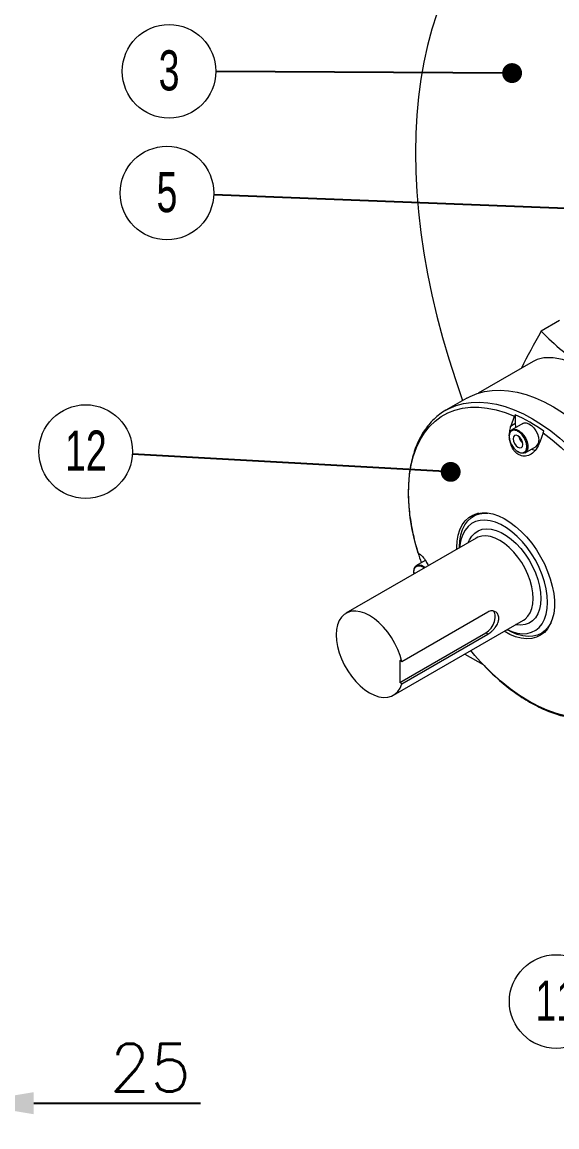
# Model space of a CAD drawing. Header units: millimetres. Extents: x -9396 to 24219, y -4763 to 12641.
# Drawn here: x 439 to 580.1, y -926.8 to -635.3 of the extents above; entities that cross this region are included whole.
import ezdxf

# ---------------------------------------------------------------- set-up
doc = ezdxf.new("R2010")
doc.units = ezdxf.units.MM
doc.header["$LTSCALE"] = 1000
doc.header["$MEASUREMENT"] = 0
doc.header["$PDMODE"] = 1
doc.header["$PDSIZE"] = -1
doc.linetypes.add('SLD-Solid', pattern=[0])
for name, color, linetype in [('dim', 1, 'Continuous'), ('FRAME', 179, 'SLD-Solid'), ('text', 7, 'Continuous')]:
    doc.layers.add(name, color=color, linetype=linetype)
doc.styles.add('SLDTEXTSTYLE2', font='TXT', dxfattribs={"width": 0.7})
doc.styles.get("Standard").update_dxf_attribs({"font": 'romans.shx'})
doc.dimstyles.new('ISO-25', dxfattribs={"dimtxt": 2.5, "dimasz": 2.5, "dimexe": 1.25, "dimexo": 0.625, "dimtad": 1, "dimtxsty": 'Standard', "dimcen": 2.5, "dimadec": 0, "dimazin": 0, "dimtfac": 1, "dimtmove": 0, "dimatfit": 3, "dimfxl": 0, "dimarcsym": 0})

# ---------------------------------------------------------------- blocks, each defined once
blk = doc.blocks.new('SW_NOTE_4')
at = {"color": 0, "linetype": 'SLD-Solid', "lineweight": 0}
blk.add_circle((-2.471, 0.013), 2.471, dxfattribs=at)
at = {"color": 0, "linetype": 'Continuous', "lineweight": 0, "insert": (-2.468, 1.122), "char_height": 2.117, "attachment_point": 2, "style": 'SLDTEXTSTYLE2'}
blk.add_mtext('3', dxfattribs=at)
blk = doc.blocks.new('SW_NOTE_6')
at = {"color": 0, "linetype": 'SLD-Solid', "lineweight": 0}
blk.add_circle((-2.467, 0.137), 2.471, dxfattribs=at)
at = {"color": 0, "linetype": 'Continuous', "lineweight": 0, "insert": (-2.461, 1.247), "char_height": 2.1167, "attachment_point": 2, "style": 'SLDTEXTSTYLE2'}
blk.add_mtext('12', dxfattribs=at)
blk = doc.blocks.new('SW_NOTE_11')
at = {"color": 0, "linetype": 'SLD-Solid', "lineweight": 0}
blk.add_circle((-1.253, -2.129), 2.471, dxfattribs=at)
at = {"color": 0, "linetype": 'Continuous', "lineweight": 0, "insert": (-1.247, -1.02), "char_height": 2.1167, "attachment_point": 2, "style": 'SLDTEXTSTYLE2'}
blk.add_mtext('11', dxfattribs=at)
blk = doc.blocks.new('SW_NOTE_14')
at = {"color": 0, "linetype": 'SLD-Solid', "lineweight": 0}
blk.add_circle((-2.469, 0.095), 2.471, dxfattribs=at)
at = {"color": 0, "linetype": 'Continuous', "lineweight": 0, "insert": (-2.466, 1.204), "char_height": 2.117, "attachment_point": 2, "style": 'SLDTEXTSTYLE2'}
blk.add_mtext('5', dxfattribs=at)
blk = doc.blocks.new('*D55')
at = {"linetype": 'SLD-Solid', "lineweight": -2}
for p, q in [((399.56, -867.37), (399.56, -926.84)), ((424.56, -880.62), (424.56, -926.84)), ((382.06, -920.59), (364.56, -920.59)), ((399.56, -920.59), (424.56, -920.59)), ((442.06, -920.59), (486.05, -920.59))]:
    blk.add_line(p, q, dxfattribs=at)
at = {"linetype": 'SLD-Solid'}
for points in [[(382.06, -917.68), (382.06, -923.51), (399.56, -920.59)], [(442.06, -917.68), (442.06, -923.51), (424.56, -920.59)]]:
    blk.add_solid(points, dxfattribs=at)
at = {"layer": 'Defpoints', "color": 0, "linetype": 'SLD-Solid'}
for p in [(399.56, -864.25), (424.56, -877.5), (399.56, -920.59)]:
    blk.add_point(p, dxfattribs=at)
at = {"color": 7, "linetype": 'SLD-Solid', "lineweight": 0, "insert": (472.81, -904.97), "char_height": 12.5, "attachment_point": 2}
blk.add_mtext('25', dxfattribs=at)
blk = doc.blocks.new('_DotSmall')
at = {"layer": 'dim', "color": 0, "const_width": 0.5}
blk.add_lwpolyline([(-0.0625, 0, 1), (0.0625, 0, 1)], format="xyb", close=True, dxfattribs=at)
blk = doc.blocks.new('A$C1A1C7678')
at = {"layer": 'FRAME', "color": 7, "linetype": 'SLD-Solid', "lineweight": 15}
for p, q in [((-11.92, 222.23), (-16.77, 219.43)), ((-18.9, 211.44), (-33.37, 203.09)), ((-36.39, 201.76), (-41.9, 198.58)), ((-41.9, 198.58), (-41.77, 198.65)), ((-24.72, 194.5), (-23.83, 196.98)), ((-23.64, 197.38), (-23.83, 196.98)), ((-23.64, 197.38), (-23.64, 195.12)), ((-24.72, 194.5), (-23.64, 195.12)), ((-21.61, 195.09), (-24.48, 193.43)), ((-16.26, 192.61), (-17.14, 190.13)), ((-16.26, 192.61), (-16.07, 193.01)), ((-20.99, 187.37), (-18.11, 189.03)), ((-33.27, 171.4), (-34.59, 170.64)), ((-33.93, 164.83), (-68.27, 145.01)), ((-49.22, 160.86), (-49.25, 160.95)), ((-49.22, 160.86), (-48.63, 160.48)), ((-38.29, 162.47), (-38.29, 162.32)), ((-47.35, 158.96), (-49.63, 157.65)), ((-55.77, 123.36), (-21.44, 143.19)), ((-30.83, 145.33), (-53.55, 132.21)), ((-21.51, 143.14), (-21.44, 143.19)), ((-25.79, 140.67), (-25.67, 140.6)), ((-16.74, 139.71), (-15.42, 140.48)), ((-54.09, 126.7), (-31.37, 139.81)), ((-53.55, 126.38), (-30.83, 139.5)), ((-30.83, 139.5), (-31.37, 139.81)), ((-36.92, 134.25), (-32.07, 131.45)), ((-53.55, 132.21), (-54.09, 132.53)), ((-54.09, 132.53), (-54.09, 126.7)), ((-53.55, 126.38), (-54.09, 126.7))]:
    blk.add_line(p, q, dxfattribs=at)
at = {"layer": 'FRAME', "color": 7, "linetype": 'SLD-Solid', "lineweight": 15, "flags": 128}
for points in [[(-2.6, 342.73), (-6.17, 341.85), (-9.64, 340.74), (-13, 339.41), (-16.24, 337.86), (-19.36, 336.08), (-22.35, 334.09), (-25.21, 331.89), (-27.93, 329.47), (-30.51, 326.86), (-32.94, 324.04), (-35.22, 321.02), (-37.35, 317.81), (-39.32, 314.41), (-41.13, 310.84), (-42.78, 307.09), (-44.26, 303.16), (-45.58, 299.08), (-46.72, 294.84), (-47.69, 290.45), (-48.48, 285.92), (-49.1, 281.26), (-49.55, 276.47), (-49.81, 271.56), (-49.9, 266.54), (-49.81, 261.41), (-49.55, 256.2), (-49.1, 250.89), (-48.48, 245.51), (-47.69, 240.06), (-46.72, 234.56), (-45.58, 229), (-44.26, 223.4), (-42.78, 217.77), (-41.13, 212.11), (-39.32, 206.44), (-37.48, 201.13)], [(-36.39, 201.76), (-35.53, 202.22), (-33.69, 202.98), (-31.75, 203.52), (-29.7, 203.82), (-27.57, 203.89), (-25.35, 203.73), (-23.07, 203.34), (-20.74, 202.71), (-18.36, 201.86), (-15.96, 200.78), (-13.54, 199.49), (-11.13, 198), (-8.73, 196.3), (-6.35, 194.41), (-4.02, 192.34), (-1.74, 190.1), (0.48, 187.7), (2.62, 185.17), (4.66, 182.5), (6.61, 179.72), (8.44, 176.84), (10.15, 173.88), (11.72, 170.86), (13.16, 167.78), (14.44, 164.68), (15.57, 161.56), (16.54, 158.44), (17.34, 155.35), (17.96, 152.29), (18.41, 149.29), (18.68, 146.36), (18.77, 143.52)], [(-49.22, 160.86), (-50.09, 164.01), (-50.79, 167.13), (-51.3, 170.19), (-51.63, 173.19), (-51.77, 176.1), (-51.71, 178.9), (-51.47, 181.57), (-51.04, 184.11), (-50.43, 186.5), (-49.64, 188.72), (-48.66, 190.76), (-47.52, 192.6), (-46.21, 194.24), (-44.75, 195.67), (-43.14, 196.88), (-41.39, 197.85), (-39.51, 198.59), (-37.52, 199.09), (-35.42, 199.35), (-33.24, 199.36), (-30.97, 199.13), (-28.64, 198.65), (-26.25, 197.94), (-23.83, 196.98)], [(-41.77, 198.65), (-41.03, 199.04), (-39.2, 199.81), (-37.25, 200.34), (-35.21, 200.65), (-33.07, 200.72), (-30.85, 200.55), (-28.57, 200.16), (-26.24, 199.53), (-23.86, 198.68), (-21.46, 197.61), (-19.05, 196.32), (-16.63, 194.82), (-14.23, 193.12), (-11.85, 191.23), (-9.52, 189.16), (-7.24, 186.92), (-5.02, 184.53), (-2.89, 181.99), (-0.84, 179.32), (1.1, 176.54), (2.94, 173.66), (4.64, 170.7), (6.22, 167.68), (7.66, 164.61), (8.94, 161.5), (10.07, 158.38), (11.04, 155.26), (11.84, 152.17), (12.46, 149.11), (12.91, 146.11), (13.18, 143.18), (13.27, 140.34), (13.18, 137.6), (12.91, 134.99), (12.46, 132.5), (11.84, 130.17), (11.04, 127.99), (10.07, 125.99), (8.94, 124.18), (7.66, 122.56), (6.22, 121.14), (6.2, 121.12)], [(-25.21, 191.83), (-25.12, 192.54), (-24.85, 193.1), (-24.42, 193.46), (-23.87, 193.59), (-23.24, 193.49), (-22.57, 193.15), (-21.91, 192.61), (-21.31, 191.91), (-20.82, 191.09), (-20.47, 190.23), (-20.28, 189.37), (-20.28, 188.59), (-20.47, 187.95), (-20.82, 187.49), (-21.31, 187.24), (-21.91, 187.23), (-22.57, 187.45), (-23.02, 187.72)], [(-23.64, 195.12), (-23.55, 194.09), (-23.53, 193.98)], [(-21.61, 195.09), (-21.28, 195.22), (-20.68, 195.23), (-20.03, 195.01), (-19.35, 194.57), (-18.72, 193.94), (-18.17, 193.17), (-17.74, 192.32), (-17.47, 191.46), (-17.38, 190.63)], [(-16.26, 192.61), (-13.83, 190.77), (-11.45, 188.73), (-9.12, 186.51), (-6.85, 184.13), (-4.66, 181.59), (-2.56, 178.91), (-0.57, 176.11), (1.3, 173.2), (3.05, 170.21), (4.66, 167.15), (6.13, 164.03), (7.43, 160.88), (8.58, 157.71), (9.55, 154.55), (10.34, 151.42), (10.96, 148.32), (11.39, 145.29), (11.63, 142.33), (11.68, 139.47), (11.54, 136.72), (11.22, 134.1), (10.7, 131.63), (10.01, 129.32), (9.13, 127.18)], [(-21.6, 189.57), (-21.7, 190.19), (-21.98, 190.84), (-22.39, 191.4), (-22.89, 191.8), (-23.38, 191.97), (-23.8, 191.89), (-24.08, 191.57), (-24.17, 191.05), (-24.08, 190.43), (-23.8, 189.78), (-23.38, 189.22), (-22.89, 188.82), (-22.39, 188.65), (-21.98, 188.73), (-21.7, 189.05), (-21.6, 189.57)], [(-19.35, 188.31), (-19.01, 188.18), (-18.32, 188.05)], [(-39.01, 161.9), (-39.01, 162.34), (-38.92, 164.04), (-38.65, 165.62), (-38.21, 167.05), (-37.59, 168.31), (-36.82, 169.38), (-35.89, 170.24), (-34.83, 170.89), (-33.64, 171.32), (-32.35, 171.51), (-30.98, 171.48), (-29.53, 171.21), (-28.04, 170.71), (-26.52, 169.99), (-24.99, 169.05), (-23.49, 167.92), (-22.01, 166.61), (-20.6, 165.13), (-19.26, 163.51), (-18.02, 161.77), (-16.9, 159.93), (-15.9, 158.02), (-15.05, 156.06), (-14.35, 154.09), (-13.82, 152.14), (-13.46, 150.22), (-13.28, 148.36), (-13.28, 146.6), (-13.46, 144.96), (-13.82, 143.45), (-14.35, 142.11), (-15.05, 140.94), (-15.9, 139.97), (-16.9, 139.21), (-18.02, 138.67), (-19.26, 138.36), (-20.6, 138.28), (-22.01, 138.44), (-23.49, 138.82), (-24.99, 139.43), (-26.51, 140.26)], [(-38.29, 162.47), (-38.2, 164.14), (-37.93, 165.69), (-37.5, 167.09), (-36.9, 168.32), (-36.13, 169.37), (-35.23, 170.21), (-34.18, 170.85), (-33.02, 171.27), (-31.76, 171.46), (-30.85, 171.46)], [(-25.75, 140.69), (-24.5, 140.16), (-23.08, 139.77), (-21.73, 139.6), (-20.45, 139.68), (-19.27, 139.99), (-18.21, 140.53), (-17.28, 141.29), (-16.5, 142.26), (-15.87, 143.42), (-15.42, 144.76), (-15.15, 146.26), (-15.06, 147.89), (-15.15, 149.62), (-15.42, 151.44), (-15.87, 153.3), (-16.5, 155.18), (-17.28, 157.05), (-18.21, 158.89), (-19.27, 160.65), (-20.45, 162.33), (-21.73, 163.87), (-23.08, 165.28), (-24.5, 166.51), (-25.94, 167.56), (-27.4, 168.4), (-28.85, 169.02), (-30.26, 169.42), (-31.62, 169.58), (-32.9, 169.51), (-34.08, 169.2), (-35.14, 168.66), (-36.07, 167.9), (-36.85, 166.93), (-37.47, 165.77), (-37.92, 164.42), (-38.2, 162.93), (-38.25, 162.34)], [(-34.15, 171.17), (-34.3, 171.03), (-34.79, 170.52)], [(-35.99, 163.64), (-35.71, 164.34), (-35.09, 165.36), (-34.31, 166.18), (-33.39, 166.78), (-32.35, 167.16), (-31.2, 167.31), (-29.97, 167.21), (-28.68, 166.88), (-27.35, 166.33), (-26, 165.55), (-24.67, 164.57), (-23.38, 163.4), (-22.14, 162.07), (-20.99, 160.61), (-19.95, 159.02), (-19.04, 157.36), (-18.26, 155.65), (-17.64, 153.91), (-17.19, 152.19), (-16.92, 150.51), (-16.83, 148.91), (-16.92, 147.41), (-17.19, 146.05), (-17.64, 144.85), (-18.26, 143.83), (-19.04, 143.01), (-19.95, 142.4), (-20.99, 142.03), (-22.14, 141.88), (-23.38, 141.98), (-23.5, 142)], [(-21.44, 143.19), (-21, 143.47), (-20.25, 144.2), (-19.64, 145.13), (-19.2, 146.24), (-18.94, 147.51), (-18.85, 148.91), (-18.94, 150.41), (-19.2, 151.99), (-19.64, 153.61), (-20.25, 155.24), (-21, 156.84), (-21.9, 158.38), (-22.91, 159.84), (-24.01, 161.17), (-25.19, 162.37), (-26.43, 163.39), (-27.68, 164.22), (-28.94, 164.84), (-30.17, 165.24), (-31.35, 165.41), (-32.46, 165.35), (-33.47, 165.06), (-33.93, 164.83)], [(-50.36, 156.05), (-50.26, 156.77), (-50, 157.32), (-49.57, 157.68), (-49.02, 157.81), (-48.38, 157.71), (-47.71, 157.37), (-47.34, 157.09)], [(-53.55, 132.21), (-54, 133.83), (-54.61, 135.46), (-55.36, 137.05), (-56.26, 138.59), (-57.27, 140.04), (-58.37, 141.38), (-59.56, 142.56), (-60.79, 143.58), (-62.04, 144.4), (-63.3, 145.02), (-64.53, 145.42), (-65.71, 145.59), (-66.81, 145.53), (-67.82, 145.24), (-68.71, 144.72), (-69.46, 143.99), (-70.06, 143.06), (-70.5, 141.95), (-70.77, 140.69), (-70.86, 139.29), (-70.77, 137.79), (-70.5, 136.21), (-70.06, 134.6), (-69.46, 132.97), (-68.71, 131.37), (-67.82, 129.83), (-66.81, 128.38), (-65.71, 127.04), (-64.53, 125.85), (-63.3, 124.83), (-62.04, 123.99), (-60.79, 123.37), (-59.56, 122.96), (-58.37, 122.79), (-57.27, 122.84), (-56.26, 123.13), (-55.36, 123.63), (-54.61, 124.36), (-54, 125.28), (-53.55, 126.38)], [(-31.37, 139.81), (-30.66, 140.34), (-30, 141.06), (-29.46, 141.92), (-29.07, 142.84), (-28.87, 143.76), (-28.87, 144.59), (-29.07, 145.27), (-29.32, 145.61)], [(-14.16, 142.54), (-14.79, 141.49), (-15.63, 140.54), (-16.61, 139.79), (-17.71, 139.26), (-18.92, 138.96), (-20.23, 138.88), (-21.62, 139.03), (-23.06, 139.41), (-24.54, 140.01), (-25.67, 140.6)], [(-16.95, 139.6), (-16.56, 139.68), (-16.06, 139.83)], [(-32.74, 132.17), (-34.24, 133.85), (-35.34, 135.16)], [(5.34, 121.79), (3.8, 120.48), (2.11, 119.4), (0.29, 118.56), (-1.65, 117.95), (-3.7, 117.58), (-5.85, 117.46), (-8.08, 117.58), (-10.39, 117.95), (-12.75, 118.55), (-15.16, 119.4), (-17.59, 120.48), (-20.04, 121.78), (-22.49, 123.31), (-24.93, 125.04), (-27.33, 126.97), (-29.7, 129.09), (-32, 131.39), (-32.74, 132.17)]]:
    blk.add_lwpolyline(points, dxfattribs=at)
at = {"layer": 'FRAME', "color": 7, "linetype": 'SLD-Solid', "lineweight": 15}
for centre, radius, start, end in [((34.65, 269.71), 71.91, 224.3606, 236.4613), ((-41.02, 158.54), 42.56, 54.1048, 65.9006), ((-19.75, 192.12), 2.93, 189.7963, 230.1984), ((-19.12, 190.45), 1.74, 305.3793, 5.9329), ((17.25, 181.29), 69.55, 197.0074, 199.2544)]:
    blk.add_arc(centre, radius, start, end, dxfattribs=at)
blk.add_ellipse((71.75, 287.09), major_axis=(98.96, 108.2), ratio=0.201946, start_param=2.415692, end_param=2.533832, dxfattribs=at)
for points, knots in [([(-5.08, 209.77), (-5.87, 210.11), (-7.43, 210.8), (-9.62, 211.56), (-11.67, 212.11), (-13.56, 212.41), (-15.27, 212.47), (-16.8, 212.28), (-18.01, 211.94), (-18.65, 211.55), (-18.88, 211.41)], [0, 0, 0, 0, 0.130391, 0.260788, 0.395212, 0.529642, 0.659937, 0.790237, 0.923926, 1, 1, 1, 1]), ([(-41.76, 198.65), (-41.82, 198.62), (-42.45, 198.3), (-43.56, 197.51), (-45.08, 196.24), (-46.43, 194.79), (-47.62, 193.2), (-48.64, 191.52), (-49.52, 189.69), (-50.26, 187.73), (-50.87, 185.65), (-51.33, 183.45), (-51.65, 181.15), (-51.82, 178.76), (-51.85, 176.29), (-51.74, 173.75), (-51.49, 171.15), (-51.1, 168.51), (-50.57, 165.83), (-49.97, 163.37), (-49.5, 161.79), (-49.3, 161.12)], [0, 0, 0, 0, 0.00587, 0.063441, 0.122333, 0.182737, 0.23773, 0.292962, 0.348401, 0.404, 0.459703, 0.515459, 0.571225, 0.626965, 0.682646, 0.738243, 0.793732, 0.849085, 0.904258, 0.959182, 1, 1, 1, 1]), ([(-25.21, 191.65), (-25.18, 191.97), (-25.13, 192.46), (-24.84, 192.92), (-24.54, 193.18), (-24.17, 193.31), (-23.63, 193.32), (-22.89, 193.06), (-22.14, 192.47), (-21.6, 191.83), (-21.23, 191.27), (-20.93, 190.66), (-20.65, 189.88), (-20.51, 188.94), (-20.65, 188.16), (-20.93, 187.7), (-21.23, 187.45), (-21.6, 187.31), (-22.14, 187.3), (-22.89, 187.56), (-23.63, 188.16), (-24.17, 188.79), (-24.54, 189.36), (-24.84, 189.96), (-25.13, 190.75), (-25.18, 191.3), (-25.21, 191.65)], [0, 0, 0, 0, 0.059864, 0.09209, 0.125, 0.15791, 0.190136, 0.25, 0.309864, 0.34209, 0.375, 0.40791, 0.440136, 0.5, 0.559864, 0.59209, 0.625, 0.65791, 0.690136, 0.75, 0.809864, 0.84209, 0.875, 0.90791, 0.940136, 1, 1, 1, 1]), ([(-25.07, 192.51), (-25.04, 192.98), (-24.99, 193.67), (-24.78, 194.3), (-24.72, 194.5)], [0, 0, 0, 0, 0.683595, 1, 1, 1, 1]), ([(-25.26, 191.59), (-25.25, 191.46), (-25.24, 191.17), (-25.16, 190.79), (-25.08, 190.55), (-25.06, 190.48)], [0, 0, 0, 0, 0.373618, 0.829506, 1, 1, 1, 1]), ([(-25.06, 190.48), (-25.03, 190.4), (-24.95, 190.12), (-24.78, 189.74), (-24.62, 189.45), (-24.56, 189.34)], [0, 0, 0, 0, 0.226466, 0.708557, 1, 1, 1, 1]), ([(-17.14, 190.13), (-17.42, 189.49), (-17.98, 188.21), (-19.33, 186.92), (-20.84, 186.36), (-22.28, 186.56), (-23.49, 187.35), (-24.42, 188.55), (-24.76, 189.58), (-24.92, 190.09)], [0, 0, 0, 0, 0.1651711, 0.3307192, 0.4848353, 0.6230697, 0.7504196, 0.8746761, 1, 1, 1, 1]), ([(-48.63, 160.48), (-48.43, 160.32), (-48.04, 160), (-47.26, 158.92), (-46.74, 157.94), (-46.53, 157.56)], [0, 0, 0, 0, 0.377929, 0.75672, 1, 1, 1, 1]), ([(-50.28, 155.4), (-50.31, 155.56), (-50.41, 156.09), (-50.26, 156.68), (-49.99, 157.14), (-49.69, 157.4), (-49.31, 157.53), (-48.78, 157.54), (-48.19, 157.37), (-47.78, 157.02), (-47.65, 156.91)], [0, 0, 0, 0, 0.087322, 0.28494, 0.39132, 0.499959, 0.608597, 0.714978, 0.912595, 1, 1, 1, 1]), ([(-50.4, 155.81), (-50.4, 155.68), (-50.4, 155.53), (-50.37, 155.37), (-50.36, 155.35)], [0, 0, 0, 0, 0.867578, 1, 1, 1, 1]), ([(-30.83, 139.5), (-30.66, 139.6), (-30.49, 139.71), (-30.15, 139.96), (-29.97, 140.1), (-29.63, 140.4), (-29.47, 140.57), (-29.15, 140.91), (-29, 141.09), (-28.72, 141.47), (-28.59, 141.66), (-28.36, 142.06), (-28.26, 142.26), (-28.14, 142.56), (-28.11, 142.66), (-28.05, 142.87), (-28.02, 142.97), (-27.96, 143.27), (-27.94, 143.47), (-27.94, 143.85), (-27.96, 144.04), (-28.04, 144.39), (-28.1, 144.55), (-28.26, 144.85), (-28.36, 144.98), (-28.59, 145.22), (-28.72, 145.32), (-29, 145.48), (-29.15, 145.54), (-29.47, 145.62), (-29.63, 145.64), (-29.97, 145.63), (-30.14, 145.61), (-30.49, 145.5), (-30.66, 145.43), (-30.83, 145.33)], [0, 0, 0, 0, 0.0625, 0.0625, 0.125, 0.125, 0.1875, 0.1875, 0.25, 0.25, 0.3125, 0.3125, 0.375, 0.375, 0.40625, 0.40625, 0.4375, 0.4375, 0.5, 0.5, 0.5625, 0.5625, 0.625, 0.625, 0.6875, 0.6875, 0.75, 0.75, 0.8125, 0.8125, 0.875, 0.875, 0.9375, 0.9375, 1, 1, 1, 1]), ([(-32.68, 132.09), (-32.12, 131.49), (-30.96, 130.26), (-29.14, 128.52), (-27.25, 126.84), (-25.31, 125.26), (-23.33, 123.8), (-21.32, 122.46), (-19.29, 121.25), (-17.25, 120.19), (-15.2, 119.27), (-13.16, 118.51), (-11.13, 117.91), (-9.11, 117.47), (-7.13, 117.2), (-5.17, 117.1), (-3.26, 117.18), (-1.39, 117.46), (0.03, 117.78), (0.8, 118.08), (1, 118.15)], [0, 0, 0, 0, 0.052535, 0.107813, 0.163765, 0.220244, 0.27714, 0.334372, 0.391884, 0.449632, 0.507592, 0.565741, 0.624075, 0.682598, 0.741329, 0.800303, 0.859579, 0.919247, 0.979441, 1, 1, 1, 1])]:
    blk.add_open_spline(points, degree=3, knots=knots, dxfattribs=at)
at = {"layer": 'FRAME', "color": 7, "linetype": 'Continuous', "lineweight": 0, "xscale": 4.999042477412902, "yscale": 4.999042477412902, "zscale": 4.999042477412902}
for name, p in [('SW_NOTE_4', (-102.62, 287.93)), ('SW_NOTE_14', (-103.19, 255.4)), ('SW_NOTE_6', (-124.62, 186.99)), ('SW_NOTE_11', (-6.54, 53.21))]:
    blk.add_blockref(name, p, dxfattribs=at)
at = {"layer": 'text', "color": 7, "linetype": 'SLD-Solid', "lineweight": 0}
for points in [[(-24.43, 287.53), (-102.62, 287.93)], [(21.02, 250.64), (-103.19, 255.4)], [(-40.64, 182.31), (-124.62, 186.99)]]:
    blk.add_leader(points, dimstyle='ISO-25', override={"dimscale": 6, "dimasz": 3.5, "dimdec": 0, "dimdsep": 46, "dimclrd": 256, "dimclre": 256, "dimclrt": 7, "dimadec": 2, "dimldrblk": 'DotSmall'}, dxfattribs=at)

msp = doc.modelspace()

# ---------------------------------------------------------------- block references
at = {"layer": 'dim', "ltscale": 5}
msp.add_blockref('A$C1A1C7678', (592.73, -936.33), dxfattribs=at)

# ---------------------------------------------------------------- dimensions: what is measured, and where the dimension line sits
at = {"color": 7, "linetype": 'SLD-Solid', "lineweight": 0}
dim = msp.add_linear_dim(base=(399.56, -920.59), p1=(424.56, -877.5), p2=(399.56, -864.25), dimstyle='ISO-25', override={"dimscale": 5, "dimasz": 3.5, "dimdec": 0, "dimdsep": 46, "dimclrd": 256, "dimclre": 256, "dimclrt": 7, "dimadec": 2, "dimldrblk": 'DotSmall'}, dxfattribs=at)
dim.commit()
dim.dimension.update_dxf_attribs({"geometry": '*D55', "text_midpoint": (472.81, -920.59), "dimtype": 160})

doc.saveas('drawing.dxf')
